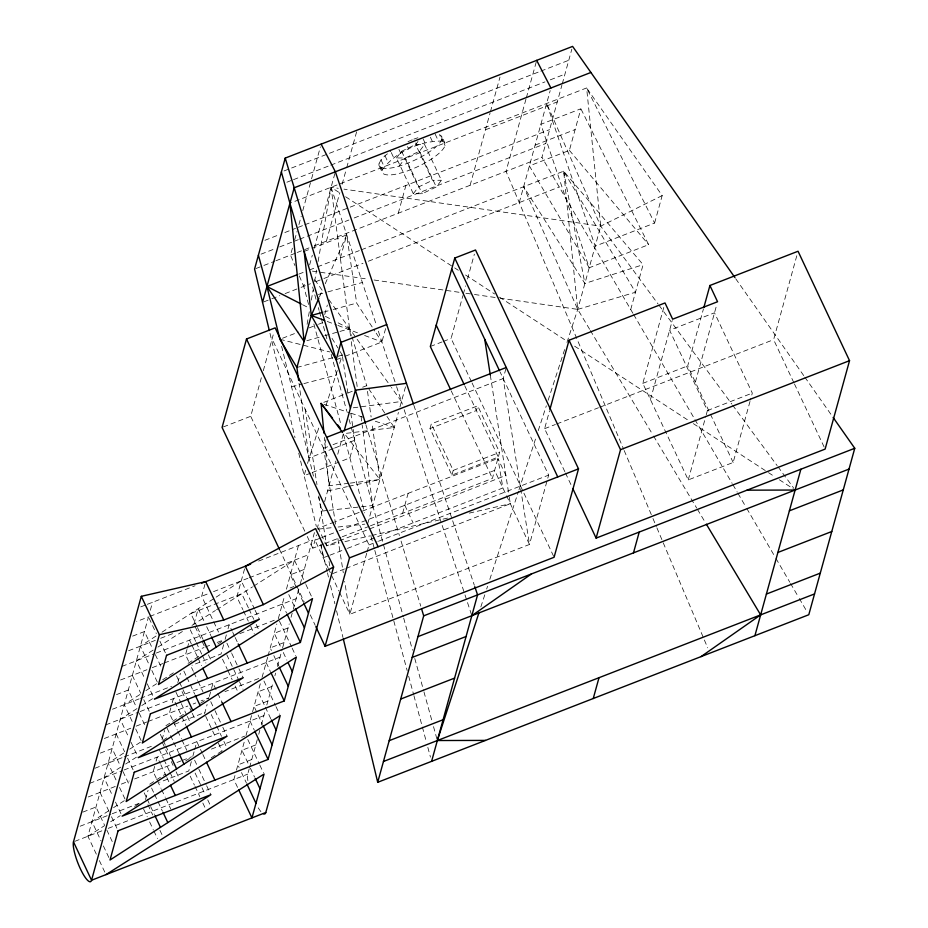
<?xml version="1.0" encoding="UTF-8"?>
<svg xmlns="http://www.w3.org/2000/svg" width="928" height="928" viewBox="0 0 928 928"><rect width="100%" height="100%" fill="white"/><g stroke="black" fill="none" stroke-linecap="round" stroke-linejoin="round"><path stroke-width="0.7" stroke-dasharray="4.64 3.48" d="M307.098 324.336L309.349 311.495M311.344 300.069L313.096 290.07M314.592 281.509L316.587 270.083M318.095 261.522L331.087 187.27L338.256 188.303M96.338 854.166L87.916 836.256L148.492 616.911L136.683 621.505M150.324 610.264L152.528 602.295M292.413 248.17L290.499 255.107L294.907 265.524M294.71 239.842L297.006 231.524M298.92 224.588L301.217 216.27M302.748 210.714L311.182 180.194M311.564 178.814L320.38 146.902M304.802 531.245L250.711 416.301L261.777 376.223M263.308 370.701L273.992 332.015M145.499 799.6L148.062 790.32M154.674 766.4L153.201 771.713L156.82 779.392M156.136 761.088L157.238 757.097L160.254 763.489M162.029 739.79L164.592 730.498M170.833 707.913L169.36 713.226L172.968 720.905M172.295 702.589L173.397 698.61L181.227 715.244M177.816 682.625L180.38 673.334M186.98 649.426L185.519 654.739L189.126 662.418M187.352 648.092L189.556 640.111L191.354 643.951M193.964 624.138L198.221 608.733L204.241 621.528M204.972 584.28L201.666 596.252L213.104 620.565M308.595 304.488L303.723 286.358L305.184 281.068M309.627 264.956L312.307 255.246M314.232 248.31L335.008 173.072M326.412 241.141L339.822 192.595M342.119 184.266L346.341 169.012M346.724 167.62L357.071 130.175M191.33 761.644L188.767 770.948L159.72 782.234M192.804 756.32L194.277 751.007M194.636 749.673L196.84 741.704L199.856 748.096M204.543 713.818L207.118 704.48M209.322 696.51L211.166 689.864M211.526 688.53L212.999 683.217L217.21 692.172M223.648 644.658L221.073 653.973L192.038 665.26M225.11 639.346L226.583 634.033M228.056 628.708L229.146 624.73L232.162 631.121M244.574 568.899L236.849 596.843L242.869 609.638M324.707 314.569L327.34 305.045M340.332 257.996L346.724 234.877L312.133 248.321M305.637 470.241L304.14 475.658L310.868 473.048M307.516 463.455L319.22 426.462M335.588 524.169L323.582 448.363L326.633 437.308M234.97 775.541L233.868 779.52L238.078 788.487M236.431 770.217L244.516 740.973M245.978 735.66L252.219 713.064M252.59 711.73L260.664 682.486M267.647 657.233L262.137 677.173L224.912 691.638M268.006 655.899L276.822 623.999M278.296 618.674L284.536 596.078M298.48 545.571L286.369 589.431L288.886 588.456M398.263 213.22L405.919 185.472M247.869 780.587A22.121 5.023 68.8 0 1 247.73 774.138L249.191 768.825M249.562 767.491L257.276 739.581M258.738 734.257L259.84 730.266M261.313 724.954L264.979 711.66M266.812 705.013L272.693 683.75M274.897 675.77L275.628 673.113M277.46 666.466L282.24 649.182M282.599 647.848L289.211 623.929M291.044 617.282L292.146 613.292M293.248 609.302L299.129 588.039M300.231 584.048L314.476 532.463M317.005 529.262L323.141 507.048M324.614 501.688L335.843 461.065M337.734 454.221L343.406 433.678L394.272 427.495L385.607 414.352M323.512 544.052L312.794 548.228L316.471 534.899M350.819 413.285L354.774 440.243L349.902 457.875L340.472 461.541M385.607 328.593L381.907 341.98L344.23 356.63M367.662 523.856L398.425 412.438M399.945 406.963L406.081 384.737M366.722 553.25L349.868 614.278L529.482 544.469L548.634 475.113L500.122 372.012M367.105 551.858L369.019 544.922L272.09 338.917M470.113 185.298L490.03 113.17M490.413 111.778L499.995 77.094M402.601 513.323L408.111 493.36M471.447 381.663L451.089 338.418L462.921 295.58M463.304 294.199L465.601 285.905M467.503 279.003L474.37 254.133M430.012 428.562L431.311 423.864L477.7 405.826L499.6 452.377L498.301 457.075L451.913 475.101L430.012 428.562L476.4 410.524L477.7 405.826M525.956 99.203L506.027 171.332L623.628 449.198M526.338 97.811L536.686 60.366M519.251 202.582L550.188 90.596M451.913 475.101L453.212 470.403L431.311 423.864M632.908 313.27L541.952 157.366L561.881 85.237M562.264 83.856L571.834 49.172M339.138 530.828L494.624 470.392L529.482 544.469L503.196 378.554L506.247 367.5M589.222 267.763L529.378 165.926L569.386 150.371L580.882 108.762L540.873 124.306L589.222 267.763L648.626 244.679L580.882 108.762M370.434 525.828L492.408 478.419L497.918 458.455L335.727 521.49M564.839 471.668L544.608 428.678L549.573 410.71M566.962 342.444L577.726 309.384L600.706 226.154L586.624 87.951L289.919 203.267M630.715 309.523L643.104 264.677L563.644 171.181L360.632 250.084M654.6 223.056L662.186 195.576L586.624 87.951L654.6 223.056L595.184 246.152L546.627 103.507L600.706 226.154L658.091 304.036M750.01 401.43L733.155 462.469L688.251 479.915L642.802 383.357L664.251 305.718M650.458 399.608L672.278 320.578M733.155 462.469L687.706 365.899L703.412 309.059M695.362 382.15L716.81 304.5M688.251 479.915L705.872 416.104M706.254 414.723L707.403 410.559L669.61 330.252L714.514 312.794L752.306 393.101L750.392 400.038M793.846 382.661L773.616 339.671L796.897 255.386M325.879 405.884L337.421 370.214M339.636 363.347L342.293 355.122L338.627 349.114M480.843 606.924L484.88 594.523M486.678 589.013L487.571 586.252M489.822 579.374L518.52 491.214M518.972 489.833L536.465 436.114M538.252 430.604L546.325 405.803M548.123 400.293L564.711 349.322M319.418 296.972L322.318 290.36M325.229 283.759L346.724 234.877L356.665 303.096L374.808 331.041M444.814 142.796L442.482 141.079L439.431 134.595L441.763 136.3L444.814 142.796L445.022 145.522A34.626 9.837 -25.2 0 1 410.234 169.87A34.626 9.837 -25.2 0 1 382.15 169.952L379.1 163.467L381.037 159.906L384.992 155.753L390.676 151.299M382.15 169.952C395.444 151.879 420.175 140.673 442.482 141.079M396.488 157.969L401.604 151.276L415.651 144.548L424.583 144.524L441.415 180.276L436.299 186.98L422.24 193.697L413.308 193.72L396.488 157.969L405.42 157.946L419.468 151.218L424.583 144.524M399.156 166.135L405.42 157.946L422.24 193.697M417.994 141.474L415.651 144.548L432.483 180.31L441.415 180.276M413.308 193.72L418.424 187.027L432.483 180.31M156.02 636.051L140.418 646.166L148.84 664.077M162.029 632.165L214.96 597.887M216.154 597.122L241.268 580.858L254.516 609.012M139.873 694.538L124.259 704.654L132.692 722.564M145.87 690.652L156.681 683.658M162.678 679.772L173.49 672.777M188.048 663.346L201.202 654.832M217.941 643.997L222.72 640.9M123.714 753.037L108.1 763.141L117.137 782.339M129.711 749.151L140.522 742.145M165.915 725.708L183.848 714.096M200.587 703.262L208.962 697.833L201.04 700.918M108.762 810.747L91.953 821.628L100.978 840.826M113.564 807.638L124.364 800.644M149.756 784.195L165.3 774.138M185.635 760.972L190.414 757.874M153.143 650.11L136.37 660.782L144.803 678.693M157.934 647.071L183.083 631.063M192.003 625.379L215.412 610.485M216.607 609.731L252.532 586.867M253.727 586.102L294.443 560.187L305.289 583.225M136.984 708.609L120.222 719.27L128.656 737.192M141.775 705.558L152.552 698.691M120.826 767.096L104.064 777.757L112.497 795.679M125.616 764.046L136.404 757.19M162.852 740.358L167.608 737.319M87.916 836.256L104.678 825.584M110.664 821.767L120.246 815.677M134.618 806.525L139.409 803.486M211.259 757.758L223.23 750.137M662.186 195.576L600.706 226.154L343.998 189.138M407.995 141.659L412.705 139.618M344.52 568.968L331.041 574.27L329.243 570.465M345.866 568.435L510.296 503.707L508.973 495.216M284.049 170.938L539.504 71.653M540.827 71.131L568.771 60.274M286.868 182.224L292.192 180.148M293.526 179.638L329.452 165.671M330.774 165.149L544.98 81.896M550.304 79.831L564.943 74.147M485.437 129.804L557.276 101.883M264.898 240.294L279.525 234.598M284.85 232.534L295.498 228.392M298.155 227.36L303.479 225.295M304.813 224.773L549.62 129.63M535.131 145.116L575.128 129.572M261.058 254.156L274.363 248.994M279.688 246.918L291.659 242.266M294.327 241.234L298.317 239.679M299.651 239.169L348.87 220.029M354.194 217.964L545.78 143.504M255.896 268.552L262.554 265.965M263.888 265.443L274.526 261.313M275.86 260.791L295.812 253.042M297.146 252.52L309.117 247.869M314.441 245.792L541.952 157.366M304.152 251.418L310.799 248.843M298.804 274.12L305.44 271.533M309.442 269.978L316.181 267.357M317.527 266.835L359.287 250.606M263.888 301.844L270.524 299.257M271.858 298.746L279.815 295.649M285.128 293.584L299.732 287.9M301.066 287.39L310.451 283.736M315.845 281.648L322.584 279.026M323.93 278.504L362.987 263.32M368.381 261.22L559.259 187.038M282.541 338.244L298.514 332.038M309.152 327.897L317.132 324.8M318.466 324.278L322.457 322.724L323.93 325.125M336.156 359.762L342.884 357.152M223.393 426.915L250.711 416.301M430.325 346.492L442.006 341.945M443.306 341.446L451.089 338.418M323.779 402.346L346.585 393.484M347.93 392.962L353.29 390.874M362.674 387.231L366.699 385.665L384.818 413.157M323.582 448.363L327.63 446.786M333.036 444.686L503.196 378.554M333.233 448.607L309.012 458.026L299.025 383.287M334.579 448.085L354.774 440.243M312.214 472.526L339.126 462.063M642.802 383.357L687.706 365.899M544.608 428.678L555.385 424.49M556.73 423.968L598.49 407.74M599.848 407.206L773.616 339.671M453.212 470.403L499.6 452.377M334.393 522.012L318.304 528.264L326.575 545.838L339.3 542.915M140.731 606.877L145.974 604.847M147.285 604.337L195.066 585.765M258.599 561.069L312.342 540.177M320.369 538.124L315.01 540.2L328.651 569.2M321.714 537.602L337.792 531.35M324.858 543.541L340.947 537.289M342.281 536.767L369.089 526.35M149.826 616.401L208.266 593.688M213.544 591.635L247.915 578.272M249.249 577.761L308.305 554.805M328.64 555.698L323.28 557.774L321.146 545.13M329.974 555.176L346.063 548.924M347.408 548.402L502.895 487.966L497.918 458.455L505.899 475.403L326.575 545.838L318.756 496.004M707.403 410.559L752.306 393.101M132.646 636.121L144.455 631.539L152.888 649.449M304.268 569.421L290.406 574.815L303.05 601.68M369.019 544.922L377.128 541.778M378.473 541.244L548.634 475.113M128.609 650.748L155.278 640.378M160.683 638.278L172.852 633.557M290.151 587.969L293.932 586.496M121.951 666.385L154.988 653.544M156.322 653.034L296.194 598.664M120.536 679.992L146.96 669.726M152.273 667.65L162.91 663.52M164.244 663.01L203.998 647.558M205.308 647.036L211.909 644.473M217.198 642.42L223.799 639.856M239.737 633.662L274.305 620.229M116.499 694.62L128.296 690.026L136.729 707.948M288.109 627.92L274.247 633.302L280.871 647.373M112.462 709.236L139.13 698.877M140.476 698.343L171.564 686.268M284.072 642.536L270.21 647.918L271.417 650.482M105.792 724.884L138.829 712.043M140.163 711.521L280.036 657.163M104.377 738.479L130.802 728.213M136.126 726.148L146.763 722.007M148.086 721.497L187.839 706.046M193.117 703.992L195.762 702.972M100.34 753.107L112.149 748.513L120.57 766.435M174.557 724.258L204.926 712.46M271.962 686.407L258.1 691.789L264.724 705.872M94.992 768.233L122.972 757.364M124.317 756.842L154.048 745.277M267.914 701.023L254.063 706.417L262.485 724.327M89.645 783.371L122.682 770.53M124.004 770.008L263.877 715.65M88.23 796.966L115.977 786.178M121.301 784.114L129.27 781.016M134.595 778.952L171.68 764.533M176.97 762.48L180.925 760.948M182.248 760.426L191.481 756.842M211.422 749.093L244.656 736.171M82.87 812.104L95.99 807.012L104.423 824.922M255.803 744.894L241.941 750.276L249.771 766.911M80.144 826.222L110.873 814.274M112.218 813.752L140.604 802.72M251.766 759.51L237.904 764.904L239.111 767.456M74.797 841.348L102.776 830.479M108.182 828.368L247.73 774.138M413.888 139.107L417.902 137.738M589.616 329.243L577.726 309.384L523.636 186.725L584.872 283.481L643.104 264.677M577.726 309.384L635.483 292.25L563.644 171.181L577.726 309.384L500.273 298.213M306.855 340.704L323.396 336.064M324.777 335.669L338.558 331.806M339.938 331.424L349.589 328.721L351.631 335.495M318.35 294.466L326.598 292.216M327.978 291.844L362.361 282.483M323.652 312.086L331.911 309.848M333.28 309.465L356.665 303.096M296.914 367.476L332.676 357.744M338.175 356.236L342.293 355.122L339.52 354.415M291.554 386.86L302.528 383.983M303.897 383.612L336.818 374.958M344.949 541.616L370.388 535.792M371.803 535.468L448.12 517.963M469.313 513.103L510.296 503.707M327.584 490.958L347.374 486.632M348.789 486.318L379.9 479.509L371.908 422.634M353.278 407.798L401.453 401.488L391.419 387.405M348.812 483.291L329.034 485.704L324.382 437.448M350.227 483.117L379.9 479.509L343.917 432.924M327.665 510.446L322.028 511.073L318.606 497.106M329.069 510.296L360.052 506.908M361.456 506.758L372.72 505.516L362.187 425.024M318.408 529.111L332.479 527.614M338.105 527.011L364.843 524.146M312.4 271.127L368.335 279.189M374.065 280.012L460.126 292.424M465.856 293.248L473.025 294.28M474.463 294.489L498.846 298.004M279.885 339.277L329.811 351.944M323.814 404.283L349.554 412.763M350.912 413.204L364.46 417.67M375.306 421.242L394.272 427.495M327.271 321.471L336.597 324.974M337.931 325.473L357.918 332.978M364.588 335.472L381.907 341.98L375.596 332.259M302.54 304.686L308.896 307.934M325.426 316.378L331.783 319.626M338.14 322.874L349.589 328.721M350.529 335.901L331.087 187.27L339.567 192.804M345.622 196.759L453.456 267.113M454.674 267.902L458.304 270.28M465.578 275.024L494.647 293.99M499.496 297.157L567.344 341.423M574.618 346.167L688.506 420.477M693.355 423.632L767.259 471.853M768.477 472.642L774.532 476.598M779.381 479.764L795.134 490.042M569.386 150.371L648.626 244.679M658.95 305.196L731.751 404.016M732.61 405.176L777.142 465.624M778 466.784L793.417 487.71M314.731 279.815L323.86 292.622M328.848 299.605L356.282 338.105M357.118 339.277L390.584 386.222M735.73 278.748L803.984 375.968M804.82 377.151L832.288 416.278M332.015 338.326L337.885 347.919M590.359 330.496L652.825 434.803M653.567 436.044L696.696 508.08M697.438 509.321L705.616 522.986M633.638 314.522L694.214 418.354M694.933 419.595L732.157 483.395M732.888 484.648L737.261 492.153M737.992 493.406L746.019 507.164M746.75 508.416L775.216 557.206M775.947 558.447L789.809 582.216M790.54 583.468L798.567 597.226M799.298 598.479L807.325 612.248M794.461 383.972L825.12 449.106M441.763 136.3L441.972 139.026L445.022 145.522M435.128 134.026L438.178 140.511M430.372 137.216L432.204 141.114M423.133 138.956L424.966 142.842M415.721 143.005L416.939 145.592M419.468 151.218L436.299 186.98M565.454 472.978L571.59 486.005M407.473 146.578L408.691 149.176M401.604 151.276L418.424 187.027M398.947 149.443L400.768 153.329M391.291 152.598L393.727 157.795M384.992 155.753L388.043 162.249M381.037 159.906L384.088 166.39M379.308 166.182L382.359 172.678M472.062 382.974L554.086 557.287M464.835 385.944L498.301 457.075M451.228 390.897L492.408 478.419M404.817 505.296L413.088 522.87M331.644 575.557L338.929 591.043M339.544 592.342L349.868 614.278L344.648 581.38M307.261 536.465L312.794 548.228M305.88 584.501L312.504 598.583M279.444 549.318L296.09 584.698M296.716 586.009L304.117 601.738M310.277 614.846L315.218 625.333M288.77 594.558L294.802 607.353M282.332 604.058L286.543 613.014M279.49 621.238L291.543 646.828M292.134 648.115L295.754 655.783M283.284 652.5L286.891 660.168M255.119 610.288L259.33 619.243M273.83 655.597L278.644 665.84M248.379 607.794L241.756 593.723L190.843 613.512L196.864 626.307M248.982 609.081L253.796 619.312M256.209 624.428L258.61 629.555M243.472 610.914L248.298 621.157M250.699 626.272L254.318 633.952M266.174 662.546L270.384 671.501M263.946 681.001L275.384 705.315M275.987 706.602L279.595 714.282M232.766 632.397L234.575 636.237M235.178 637.524L237.58 642.64M265.327 707.148L270.744 718.666M226.919 643.185L231.13 652.14M231.733 653.428L238.357 667.499M238.96 668.775L243.182 677.73M213.707 621.841L218.532 632.072M226.803 654.774L238.844 680.363M239.447 681.639L243.066 689.318M222.511 659.17L227.325 669.401M227.928 670.689L232.139 679.644M235.155 686.036L237.556 691.163M206.654 626.644L210.865 635.599M250.015 721.033L254.237 729.988M197.467 627.583L202.884 639.102M195.17 626.69L201.794 640.772M202.397 642.048L204.206 645.888M208.417 654.843L210.83 659.959M247.788 739.5L259.225 763.814M259.828 765.09L263.448 772.769M190.275 629.81L195.692 641.329M196.295 642.605L201.712 654.124M202.316 655.4L205.923 663.079M217.813 693.448L222.024 702.403M250.374 768.198L254.585 777.154M191.957 645.238L197.386 656.746M197.977 658.033L201.596 665.712M210.76 701.672L214.38 709.352M214.983 710.628L220.4 722.146M222.813 727.262L227.024 736.229M241.512 772.583L246.338 782.814M191.539 667.534L193.337 671.373M193.94 672.649L197.56 680.328M198.163 681.604L202.977 691.847M211.248 714.537L216.073 724.78M216.676 726.056L221.49 736.287M223.903 741.414L226.304 746.53M205.749 716.381L215.98 738.131M218.393 743.247L222.012 750.926M183.872 671.06L186.284 676.176M186.888 677.452L194.706 694.098M176.494 675.839L178.907 680.955M179.498 682.231L186.725 697.589M149.095 618.199L156.322 633.557M159.929 641.225L165.95 654.031M182.027 691.58L185.043 697.972M189.857 708.215L191.667 712.054M192.258 713.33L195.274 719.734M175.926 692.137L180.74 702.38M181.343 703.656L186.76 715.175M187.363 716.451L190.971 724.13M200.46 749.383L202.258 753.223M202.861 754.499L205.877 760.902M155.289 654.576L161.31 667.371M181.83 716.52L186.041 725.476M194.613 760.16L198.221 767.839M198.824 769.126L206.051 784.473M206.654 785.761L210.865 794.716M151.856 670.468L158.479 684.551M173.571 722.181L177.19 729.86M177.793 731.136L181.401 738.816M182.004 740.103L186.818 750.334M195.1 773.024L205.332 794.786M207.744 799.901L210.157 805.017M147.216 683.82L154.442 699.167M190.194 776.144L194.416 785.1M195.019 786.387L199.833 796.618M202.838 803.022L205.25 808.137M167.121 728.271L173.142 741.066M173.745 742.342L178.559 752.585M160.335 734.326L162.748 739.442M163.351 740.73L165.161 744.569M165.752 745.845L170.578 756.076M132.333 675.41L140.766 693.32M143.782 699.724L149.802 712.518M162.261 742.388L168.884 756.471M171.297 761.586L173.095 765.426M176.111 771.818L178.512 776.945M159.164 749.348L163.374 758.304M163.978 759.591L169.406 771.098M169.998 772.386L174.22 781.341M139.142 713.064L145.162 725.858M160.857 764.776L166.274 776.284M166.878 777.571L169.29 782.687M135.697 728.967L142.32 743.038M157.424 780.668L161.031 788.348M161.634 789.635L165.242 797.314M165.845 798.59L170.671 808.822M131.057 742.307L138.284 757.666M151.566 788.034L153.967 793.162M154.57 794.438L162.4 811.072M144.188 792.814L146.589 797.929M147.192 799.217L154.419 814.575M116.186 733.897L124.607 751.808M127.623 758.211L133.644 771.006M147.912 804.715L152.726 814.958M159.952 830.316L162.968 836.708M143.608 809.123L147.227 816.791M149.628 821.918L153.248 829.597M153.851 830.873L157.458 838.552M122.983 771.551L129.004 784.346M119.55 787.454L124.967 798.973M115.501 802.07L122.125 816.153M100.027 792.384L109.063 811.582M111.464 816.698L116.893 828.217M106.824 830.038L112.242 841.557M103.391 845.942L108.808 857.46M99.354 860.569L104.771 872.076M624.184 450.532L652.396 517.186M652.964 518.52L656.351 526.524M656.908 527.858L707.681 647.825M299.315 275.941L303.723 286.358M413.853 405.316L474.336 585.266M331.087 187.27L376.582 325.751M378.357 331.168L396.128 385.259M396.569 386.605L402.358 404.225M404.167 409.724L471.83 615.693M365.887 424.769L399.4 535.526M401.07 541.07L420.755 606.135M352.037 336.852L366.699 385.665M312.632 286.996L316.03 299.361M318.304 307.609L319.058 310.358M319.441 311.738L320.949 317.237M321.32 318.606L326.992 339.219M331.145 354.334L346.747 411.069M349.044 419.398L403.309 616.772M403.692 618.164L412.484 650.145M414.781 658.486L423.574 690.478M423.957 691.87L431.996 721.068M433.515 726.636L436.96 739.152M313.861 324.011L341.26 425.801M343.511 434.176L364.692 512.859M371.038 536.419L374.425 548.993M374.808 550.397L407.148 670.538M408.656 676.129L413.54 694.283M413.923 695.687L426.335 741.785M427.831 747.376L430.464 757.155M281.602 346.272L313.467 476.168M269.99 333.349L295.011 437.622M298.735 453.119L316.344 526.512M320.717 544.724L327.12 571.428M327.456 572.843L328.466 577.054M330.496 585.487L334.88 603.768M336.562 610.798L342.977 637.501M563.644 171.181L584.872 283.481M337.862 538.472L343.29 572.796M305.138 409.155L316.97 484.613M329.034 561.475L329.695 565.744M490.32 375.156L508.753 493.8M342.502 356.538L348.116 394.841M367.5 391.349L371.107 416.95M351.283 341.655L357.303 387.649M361.062 416.405L362.001 423.586M441.972 139.026A34.626 9.837 -25.2 0 1 407.183 163.386A34.626 9.837 -25.2 0 1 379.1 163.467M260.919 811.617A22.121 5.023 68.8 0 1 257.636 806.838"/><path stroke-width="1.39" d="M258.402 255.2L266.939 286.497L304.094 341.469L304.593 338.616M333.604 566.996L265.791 812.522L91.547 880.243A22.121 5.023 68.8 0 1 80.376 868.805A22.121 5.023 68.8 0 1 73.486 841.858L141.3 596.321L205.703 581.624L223.776 620.02L263.366 604.627L333.604 566.996L315.543 528.6L245.305 566.231L263.366 604.627M734.906 277.565L572.599 46.4L285.221 158.096L254.574 269.062L269.317 330.53M141.3 596.321L159.361 634.717L91.547 880.243L73.486 841.858M378.137 546.743L275.14 327.862L246.512 338.998L222.082 427.425L279.444 549.318M262.554 302.354L294.199 187.781L590.904 72.465M298.642 380.41L296.914 367.476L311.274 315.462L318.838 298.294M344.137 430.998L355.424 390.166L406.464 383.334M268.088 759.429L280.198 715.558L122.125 816.153L268.088 759.429L254.84 731.276M284.235 700.93L296.357 657.07L138.284 757.666L284.235 700.93L270.988 672.777M300.394 642.443L312.504 598.583L154.442 699.167L300.394 642.443L287.146 614.29M450.614 389.598L430.325 346.492L454.755 258.054L475.519 249.992L578.515 468.86L554.086 557.287L325.078 646.306L349.508 557.867L246.512 338.998M833.124 417.461L854.758 448.282L808.787 614.742L377.708 782.292L423.69 615.832L421.59 608.907M431.601 761.343L477.572 594.883L474.8 586.647M549.956 409.329L569.038 340.251L665.016 302.946L672.661 319.197L717.564 301.739L709.92 285.488L798.045 251.244L849.538 360.679L825.12 449.106L596.112 538.112L572.808 488.604M596.112 538.112L620.53 449.686L569.038 340.251M593.247 698.517L599.001 677.707M633.476 552.868L639.23 532.057M703.795 307.667L709.92 285.488M754.905 635.692L800.876 469.232M479.057 612.434L437.343 740.532L485.483 740.405M471.83 615.693L531.454 573.945M701.023 656.63L760.647 614.881L706.37 524.227M105.978 874.64L264.051 774.045L251.929 817.916L238.682 789.763M279.548 337.885L266.939 286.497L297.47 274.63M386.721 324.568L340.959 342.351L336.156 359.762L311.274 315.462L304.152 251.418M326.633 437.308L506.247 367.5M201.724 583.178L250.63 564.166M620.53 449.686L849.538 360.679M349.508 557.867L578.515 468.86M423.69 615.832L854.758 448.282M417.936 636.643L849.016 469.092M412.194 657.442L466.076 636.504M789.38 510.841L843.262 489.903M400.699 699.062L454.581 678.113M777.884 552.462L831.778 531.512M389.203 740.672L443.085 719.734M766.4 594.071L820.282 573.133M383.461 761.482L814.529 593.932M322.283 312.469L311.274 315.462L324.603 320.462M159.361 634.717L223.776 620.02M746.994 490.17L795.134 490.042M266.939 286.497L301.275 304.036M323.976 433.19L321.1 403.39L332.514 418.157M337.78 424.978L340.414 428.388M321.1 403.39L342.548 432.518M279.885 339.277L296.914 367.476M536.686 60.366L550.896 88.009M321.146 144.13L335.368 171.784L413.389 403.947M454.755 258.054L557.751 476.934M451.692 269.108L499.508 370.713M436.218 325.148L464.22 384.656M315.833 626.644L325.078 646.306M303.653 602.968L308.467 613.199M295.394 608.629L304.43 627.827M288.098 662.731L292.32 671.686M279.247 667.116L288.283 686.314M238.183 643.916L247.219 663.114M271.347 719.942L276.161 730.174M263.088 725.603L272.124 744.801M211.468 636.886L216.282 647.118M203.487 640.378L208.904 651.897M222.024 702.403L231.06 721.601M255.188 778.43L260.002 788.672M202.803 668.264L207.617 678.507M246.941 784.09L255.966 803.288M195.309 695.374L200.135 705.605M187.328 698.865L192.746 710.384M206.48 762.178L214.913 780.088M186.644 726.752L191.458 736.994M179.162 753.861L183.976 764.104M171.181 757.364L176.598 768.871M170.485 785.25L175.311 795.482M163.003 812.348L167.817 822.591M155.022 815.851L160.44 827.37M285.221 158.096L365.47 423.388M281.393 171.97L289.919 203.267L350.448 408.169M343.314 638.905L377.708 782.292M484.752 339.346L490.32 375.156M289.919 203.267L304.094 341.469M265.791 812.522A22.121 5.023 68.8 0 1 263.506 813.833M118.088 830.769L110.014 860.012L210.865 794.716L118.088 830.769M134.247 772.282L126.173 801.525L227.024 736.229L134.247 772.282M150.406 713.794L142.32 743.038L243.182 677.73L150.406 713.794M166.553 655.307L158.479 684.551L259.33 619.243L166.553 655.307"/></g></svg>
